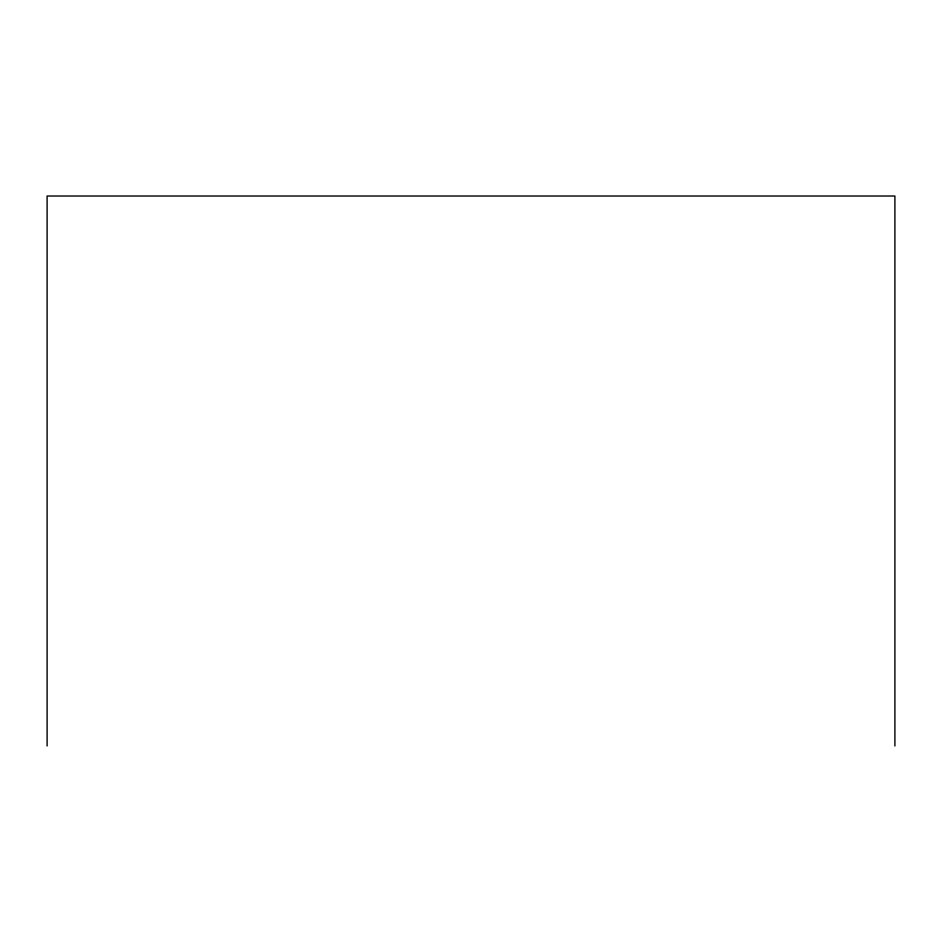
<?xml version="1.0" encoding="UTF-8"?>
<svg xmlns="http://www.w3.org/2000/svg" width="942" height="942" viewBox="0 0 942 942"><rect width="100%" height="100%" fill="white"/><g stroke="black" fill="none" stroke-linecap="round" stroke-linejoin="round"><path stroke-width="1.41" d="M894.9 745.982L894.9 196.018L47.1 196.018L47.1 745.982"/></g></svg>
